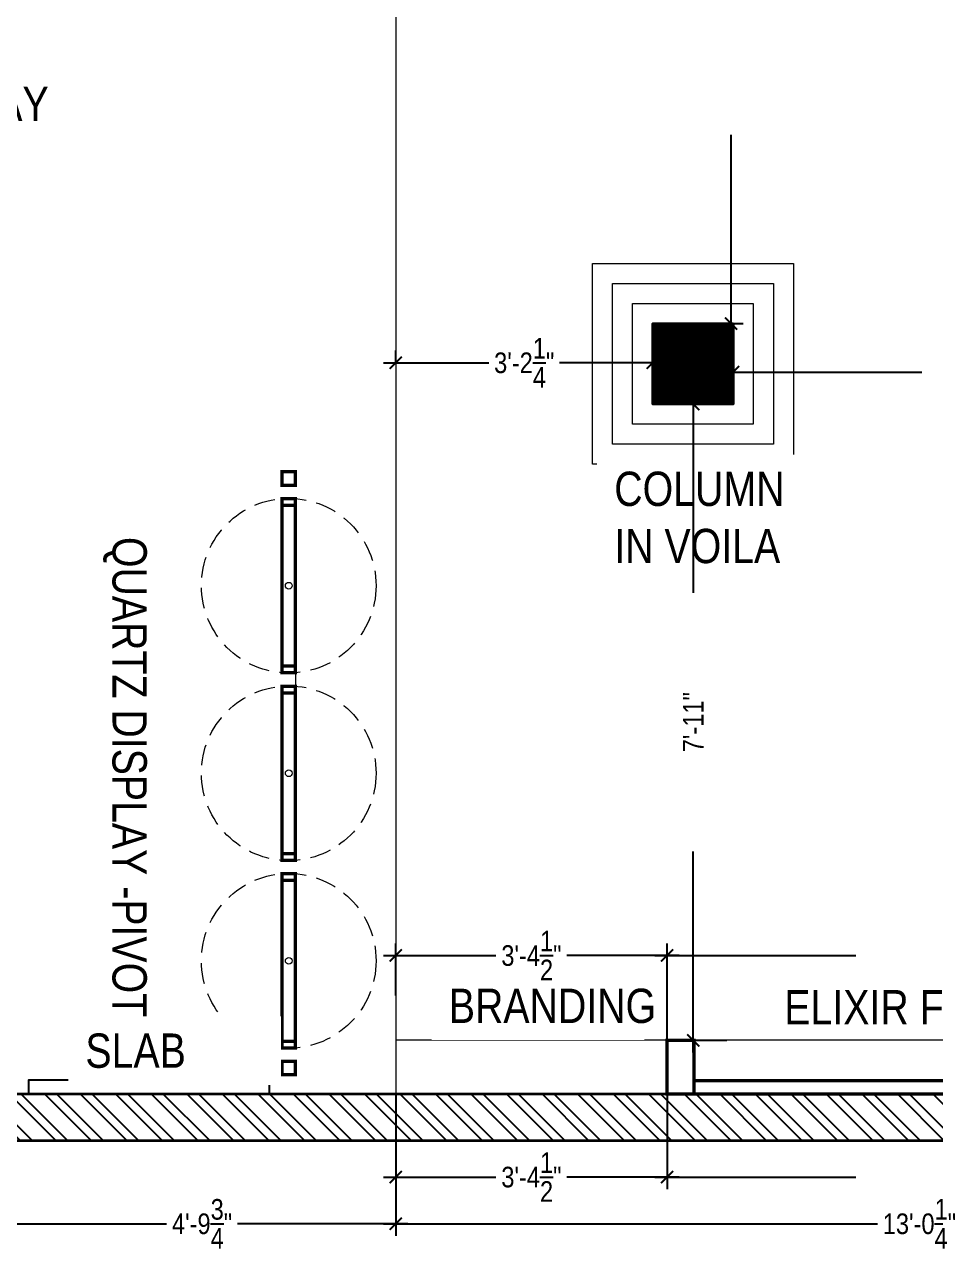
# Model space of a CAD drawing. Header units: inches. Extents: x -109431 to 29005, y -34715 to -1756.
# Drawn here: x -47370.9 to -47234.9, y -10889.7 to -10707 of the extents above; entities that cross this region are included whole.
import ezdxf
from ezdxf.lldxf.tags import DXFTag

# ---------------------------------------------------------------- set-up
doc = ezdxf.new("R2010")
doc.units = ezdxf.units.IN
doc.header["$LTSCALE"] = 0.05
doc.header["$MEASUREMENT"] = 0
doc.header["$PDMODE"] = 3
doc.header["$PDSIZE"] = -4
for name, pattern in [('A2-XREF-115_FURN$0$HIDDEN', [0.375, 0.25, -0.125]), ('ACAD_ISO03W100', [30, 12, -18]), ('CONTINOUS', [0]), ('DASHED2', [0.375, 0.25, -0.125])]:
    doc.linetypes.add(name, pattern=pattern)
doc.layers.get('Defpoints').update_dxf_attribs({"linetype": 'DASHED2'})
for name, color, linetype in [('Civil Dimension - Text', 7, 'Continuous'), ('Column', 6, 'Continuous'), ('Flooring Layout', 7, 'Continuous'), ('text', 4, 'Continuous')]:
    doc.layers.add(name, color=color, linetype=linetype)
for name, color, linetype, lineweight in [('FURNITURE', 1, 'Continuous', 18), ('hatch', 7, 'Continuous', 25), ('WALL', 7, 'Continuous', 35)]:
    doc.layers.add(name, color=color, linetype=linetype, lineweight=lineweight)
doc.styles.add('4MMOF3-8', font='ARIALN.TTF', dxfattribs={"height": 5.12})
doc.styles.add('9-128OF1-4', font='ARIALN.TTF', dxfattribs={"height": 3.0792})
tags = doc.linetypes.add('A2-XREF-115_FURN$0$DASHED', pattern=[0.75, 0.5, -0.25]).pattern_tags.tags
tags[6:7] = [DXFTag(74, 4), DXFTag(75, 0), DXFTag(340, '0'), DXFTag(46, 1.0), DXFTag(50, 0.0), DXFTag(44, 0.0), DXFTag(45, 0.0)]
tags[4:5] = [DXFTag(74, 4), DXFTag(75, 0), DXFTag(340, '0'), DXFTag(46, 1.0), DXFTag(50, 0.0), DXFTag(44, 0.0), DXFTag(45, 0.0)]
doc.dimstyles.new('DIM 1-4', dxfattribs={"dimtxt": 3.0792, "dimasz": 1.82, "dimexe": 1.82, "dimexo": 0, "dimgap": 0.09, "dimtad": 0, "dimzin": 0, "dimdsep": 46, "dimlunit": 4, "dimtxsty": '9-128OF1-4', "dimblk": 'ARCHTICK', "dimcen": 1.8125, "dimdle": 1.82, "dimclrd": 8, "dimclre": 8, "dimadec": 0, "dimazin": 0, "dimtfac": 1, "dimtofl": 0, "dimtmove": 0, "dimatfit": 3, "dimldrblk": 'OPEN90', "dimfxl": 1, "dimtolj": 1, "dimtzin": 0, "dimlwd": -1, "dimarcsym": 0})

# ---------------------------------------------------------------- blocks, each defined once
blk = doc.blocks.new('_ArchTick')
at = {"color": 0, "const_width": 0.15}
blk.add_lwpolyline([(-0.5, -0.5), (0.5, 0.5)], dxfattribs=at)
blk = doc.blocks.new('*D584')
at = {"layer": 'Civil Dimension - Text', "color": 8, "linetype": 'CONTINOUS', "lineweight": -2, "ltscale": 50, "transparency": 16777216}
for p, q in [((-47373.32, -10866.62), (-47373.32, -10887.84)), ((-47315.49, -10866.63), (-47315.49, -10887.84))]:
    blk.add_line(p, q, dxfattribs=at)
at = {"layer": 'Civil Dimension - Text', "color": 8, "linetype": 'CONTINOUS', "ltscale": 50, "transparency": 16777216}
for p, q in [((-47375.14, -10886.02), (-47348.86, -10886.02)), ((-47313.67, -10886.02), (-47339.94, -10886.02))]:
    blk.add_line(p, q, dxfattribs=at)
at = {"layer": 'Defpoints', "color": 0, "ltscale": 50, "transparency": 16777216}
for p in [(-47373.32, -10866.62), (-47315.49, -10866.63), (-47315.49, -10886.02)]:
    blk.add_point(p, dxfattribs=at)
at = {"layer": 'Civil Dimension - Text', "color": 8, "ltscale": 50, "transparency": 16777216, "xscale": 1.82, "yscale": 1.82, "zscale": 1.82, "rotation": 180}
blk.add_blockref('_ArchTick', (-47373.32, -10886.02), dxfattribs=at)
at = {"layer": 'Civil Dimension - Text', "color": 8, "ltscale": 50, "transparency": 16777216, "xscale": 1.82, "yscale": 1.82, "zscale": 1.82}
blk.add_blockref('_ArchTick', (-47315.49, -10886.02), dxfattribs=at)
at = {"layer": 'Civil Dimension - Text', "color": 0, "ltscale": 50, "transparency": 16777216, "insert": (-47344.4, -10886.02), "char_height": 3.0792, "attachment_point": 5, "style": '9-128OF1-4', "bg_fill": 3, "box_fill_scale": 1.25, "bg_fill_color": 256, "bg_fill_true_color": 13158600, "bg_fill_transparency": 0}
blk.add_mtext('\\A1;4\'-9{\\H1x;\\S3/4;}"', dxfattribs=at)
blk = doc.blocks.new('_Open90')
at = {"color": 0, "linetype": 'ByBlock', "lineweight": -2}
for p, q in [((0, 0), (-1, 0)), ((-0.5, 0.5), (0, 0)), ((0, 0), (-0.5, -0.5))]:
    blk.add_line(p, q, dxfattribs=at)
blk = doc.blocks.new('*D585')
at = {"layer": 'Civil Dimension - Text', "color": 8, "linetype": 'CONTINOUS', "lineweight": -2, "ltscale": 50, "transparency": 16777216}
for p, q in [((-47315.49, -10866.63), (-47315.49, -10887.84)), ((-47159.16, -10866.65), (-47159.16, -10887.84))]:
    blk.add_line(p, q, dxfattribs=at)
at = {"layer": 'Civil Dimension - Text', "color": 8, "linetype": 'CONTINOUS', "ltscale": 50, "transparency": 16777216}
for p, q in [((-47317.31, -10886.02), (-47242.6, -10886.02)), ((-47157.34, -10886.02), (-47232.05, -10886.02))]:
    blk.add_line(p, q, dxfattribs=at)
at = {"layer": 'Defpoints', "color": 0, "ltscale": 50, "transparency": 16777216}
for p in [(-47315.49, -10866.63), (-47159.16, -10866.65), (-47159.16, -10886.02)]:
    blk.add_point(p, dxfattribs=at)
at = {"layer": 'Civil Dimension - Text', "color": 8, "ltscale": 50, "transparency": 16777216, "xscale": 1.82, "yscale": 1.82, "zscale": 1.82, "rotation": 180}
blk.add_blockref('_ArchTick', (-47315.49, -10886.02), dxfattribs=at)
at = {"layer": 'Civil Dimension - Text', "color": 8, "ltscale": 50, "transparency": 16777216, "xscale": 1.82, "yscale": 1.82, "zscale": 1.82}
blk.add_blockref('_ArchTick', (-47159.16, -10886.02), dxfattribs=at)
at = {"layer": 'Civil Dimension - Text', "color": 0, "ltscale": 50, "transparency": 16777216, "insert": (-47237.32, -10886.02), "char_height": 3.0792, "attachment_point": 5, "style": '9-128OF1-4', "bg_fill": 3, "box_fill_scale": 1.25, "bg_fill_color": 256, "bg_fill_true_color": 13158600, "bg_fill_transparency": 0}
blk.add_mtext('\\A1;13\'-0{\\H1x;\\S1/4;}"', dxfattribs=at)
blk = doc.blocks.new('*D601')
at = {"layer": 'Defpoints', "color": 0, "ltscale": 50, "transparency": 16777216}
for p in [(-47315.49, -10866.63), (-47274.99, -10866.64), (-47274.99, -10879.05)]:
    blk.add_point(p, dxfattribs=at)
at = {"layer": 'Flooring Layout', "color": 8, "linetype": 'ACAD_ISO03W100', "lineweight": -2, "ltscale": 50, "transparency": 16777216}
for p, q in [((-47315.49, -10866.63), (-47315.49, -10880.87)), ((-47274.99, -10866.64), (-47274.99, -10880.87))]:
    blk.add_line(p, q, dxfattribs=at)
at = {"layer": 'Flooring Layout', "color": 8, "linetype": 'ACAD_ISO03W100', "ltscale": 50, "transparency": 16777216}
for p, q in [((-47317.31, -10879.05), (-47299.61, -10879.05)), ((-47273.17, -10879.05), (-47290.86, -10879.05))]:
    blk.add_line(p, q, dxfattribs=at)
at = {"layer": 'Flooring Layout', "color": 8, "ltscale": 50, "transparency": 16777216, "xscale": 1.82, "yscale": 1.82, "zscale": 1.82, "rotation": 180}
blk.add_blockref('_ArchTick', (-47315.49, -10879.05), dxfattribs=at)
at = {"layer": 'Flooring Layout', "color": 8, "ltscale": 50, "transparency": 16777216, "xscale": 1.82, "yscale": 1.82, "zscale": 1.82}
blk.add_blockref('_ArchTick', (-47274.99, -10879.05), dxfattribs=at)
at = {"layer": 'Flooring Layout', "color": 0, "ltscale": 50, "transparency": 16777216, "insert": (-47295.24, -10879.05), "char_height": 3.0792, "attachment_point": 5, "style": '9-128OF1-4', "bg_fill": 3, "box_fill_scale": 1.25, "bg_fill_color": 256, "bg_fill_true_color": 13158600, "bg_fill_transparency": 0}
blk.add_mtext('\\A1;3\'-4{\\H1x;\\S1/2;}"', dxfattribs=at)
blk = doc.blocks.new('*D602')
at = {"layer": 'Defpoints', "color": 0, "ltscale": 50, "transparency": 16777216}
for p in [(-47274.99, -10866.64), (-47159.16, -10866.65), (-47159.16, -10879.05)]:
    blk.add_point(p, dxfattribs=at)
at = {"layer": 'Flooring Layout', "color": 8, "linetype": 'ACAD_ISO03W100', "lineweight": -2, "ltscale": 50, "transparency": 16777216}
for p, q in [((-47274.99, -10866.64), (-47274.99, -10880.87)), ((-47159.16, -10866.65), (-47159.16, -10880.87))]:
    blk.add_line(p, q, dxfattribs=at)
at = {"layer": 'Flooring Layout', "color": 8, "linetype": 'ACAD_ISO03W100', "ltscale": 50, "transparency": 16777216}
for p, q in [((-47276.81, -10879.05), (-47221.48, -10879.05)), ((-47157.34, -10879.05), (-47212.66, -10879.05))]:
    blk.add_line(p, q, dxfattribs=at)
at = {"layer": 'Flooring Layout', "color": 8, "ltscale": 50, "transparency": 16777216, "xscale": 1.82, "yscale": 1.82, "zscale": 1.82, "rotation": 180}
blk.add_blockref('_ArchTick', (-47274.99, -10879.05), dxfattribs=at)
at = {"layer": 'Flooring Layout', "color": 8, "ltscale": 50, "transparency": 16777216, "xscale": 1.82, "yscale": 1.82, "zscale": 1.82}
blk.add_blockref('_ArchTick', (-47159.16, -10879.05), dxfattribs=at)
at = {"layer": 'Flooring Layout', "color": 0, "ltscale": 50, "transparency": 16777216, "insert": (-47217.07, -10879.05), "char_height": 3.0792, "attachment_point": 5, "style": '9-128OF1-4', "bg_fill": 3, "box_fill_scale": 1.25, "bg_fill_color": 256, "bg_fill_true_color": 13158600, "bg_fill_transparency": 0}
blk.add_mtext('\\A1;9\'-7{\\H1x;\\S3/4;}"', dxfattribs=at)
blk = doc.blocks.new('*D561')
at = {"layer": 'Defpoints', "color": 0, "ltscale": 50, "transparency": 16777216}
for p in [(-47166.99, -10845.98), (-47274.99, -10858.65), (-47166.99, -10858.65)]:
    blk.add_point(p, dxfattribs=at)
at = {"layer": 'Flooring Layout', "color": 8, "linetype": 'ACAD_ISO03W100', "lineweight": -2, "ltscale": 50, "transparency": 16777216}
for p, q in [((-47274.99, -10858.65), (-47274.99, -10844.16)), ((-47166.99, -10858.65), (-47166.99, -10844.16))]:
    blk.add_line(p, q, dxfattribs=at)
at = {"layer": 'Flooring Layout', "color": 8, "linetype": 'ACAD_ISO03W100', "ltscale": 50, "transparency": 16777216}
for p, q in [((-47276.81, -10845.98), (-47222.24, -10845.98)), ((-47165.17, -10845.98), (-47219.73, -10845.98))]:
    blk.add_line(p, q, dxfattribs=at)
at = {"layer": 'Flooring Layout', "color": 8, "ltscale": 50, "transparency": 16777216, "xscale": 1.82, "yscale": 1.82, "zscale": 1.82, "rotation": 180}
blk.add_blockref('_ArchTick', (-47274.99, -10845.98), dxfattribs=at)
at = {"layer": 'Flooring Layout', "color": 8, "ltscale": 50, "transparency": 16777216, "xscale": 1.82, "yscale": 1.82, "zscale": 1.82}
blk.add_blockref('_ArchTick', (-47166.99, -10845.98), dxfattribs=at)
at = {"layer": 'Flooring Layout', "color": 0, "ltscale": 50, "transparency": 16777216, "insert": (-47220.99, -10845.98), "char_height": 3.079, "attachment_point": 5, "style": '9-128OF1-4', "bg_fill": 3, "box_fill_scale": 1.25, "bg_fill_color": 256, "bg_fill_true_color": 13158600, "bg_fill_transparency": 0}
blk.add_mtext("\\A1;9'", dxfattribs=at)
blk = doc.blocks.new('*D562')
at = {"layer": 'Defpoints', "color": 0, "ltscale": 50, "transparency": 16777216}
for p in [(-47315.49, -10845.98), (-47315.49, -10851.93), (-47274.99, -10858.65)]:
    blk.add_point(p, dxfattribs=at)
at = {"layer": 'Flooring Layout', "color": 8, "linetype": 'ACAD_ISO03W100', "lineweight": -2, "ltscale": 50, "transparency": 16777216}
for p, q in [((-47315.49, -10851.93), (-47315.49, -10844.16)), ((-47274.99, -10858.65), (-47274.99, -10844.16))]:
    blk.add_line(p, q, dxfattribs=at)
at = {"layer": 'Flooring Layout', "color": 8, "linetype": 'ACAD_ISO03W100', "ltscale": 50, "transparency": 16777216}
for p, q in [((-47317.31, -10845.98), (-47299.61, -10845.98)), ((-47273.17, -10845.98), (-47290.86, -10845.98))]:
    blk.add_line(p, q, dxfattribs=at)
at = {"layer": 'Flooring Layout', "color": 8, "ltscale": 50, "transparency": 16777216, "xscale": 1.82, "yscale": 1.82, "zscale": 1.82, "rotation": 180}
blk.add_blockref('_ArchTick', (-47315.49, -10845.98), dxfattribs=at)
at = {"layer": 'Flooring Layout', "color": 8, "ltscale": 50, "transparency": 16777216, "xscale": 1.82, "yscale": 1.82, "zscale": 1.82}
blk.add_blockref('_ArchTick', (-47274.99, -10845.98), dxfattribs=at)
at = {"layer": 'Flooring Layout', "color": 0, "ltscale": 50, "transparency": 16777216, "insert": (-47295.24, -10845.98), "char_height": 3.0792, "attachment_point": 5, "style": '9-128OF1-4', "bg_fill": 3, "box_fill_scale": 1.25, "bg_fill_color": 256, "bg_fill_true_color": 13158600, "bg_fill_transparency": 0}
blk.add_mtext('\\A1;3\'-4{\\H1x;\\S1/2;}"', dxfattribs=at)
blk = doc.blocks.new('*D606')
at = {"layer": 'Defpoints', "color": 0, "ltscale": 50, "transparency": 16777216}
for p in [(-47271.13, -10763.66), (-47271.09, -10858.64), (-47266.06, -10858.64)]:
    blk.add_point(p, dxfattribs=at)
at = {"layer": 'Flooring Layout', "color": 8, "linetype": 'ACAD_ISO03W100', "ltscale": 50, "transparency": 16777216}
for p, q in [((-47271.09, -10761.84), (-47271.09, -10806.73)), ((-47271.09, -10860.46), (-47271.09, -10815.57))]:
    blk.add_line(p, q, dxfattribs=at)
at = {"layer": 'Flooring Layout', "color": 8, "linetype": 'ACAD_ISO03W100', "lineweight": -2, "ltscale": 50, "transparency": 16777216}
for p, q in [((-47271.13, -10763.66), (-47269.27, -10763.66)), ((-47266.06, -10858.64), (-47272.91, -10858.64))]:
    blk.add_line(p, q, dxfattribs=at)
at = {"layer": 'Flooring Layout', "color": 8, "ltscale": 50, "transparency": 16777216, "xscale": 1.82, "yscale": 1.82, "zscale": 1.82}
for p, rotation in [((-47271.09, -10763.66), 90), ((-47271.09, -10858.64), 270)]:
    blk.add_blockref('_ArchTick', p, dxfattribs=dict(at, rotation=rotation))
at = {"layer": 'Flooring Layout', "color": 0, "ltscale": 50, "transparency": 16777216, "insert": (-47271.09, -10811.15), "char_height": 3.079, "attachment_point": 5, "rotation": 90, "style": '9-128OF1-4', "bg_fill": 3, "box_fill_scale": 1.25, "bg_fill_color": 256, "bg_fill_true_color": 13158600, "bg_fill_transparency": 0}
blk.add_mtext('\\A1;7\'-11"', dxfattribs=at)
blk = doc.blocks.new('*D607')
at = {"layer": 'Defpoints', "color": 0, "ltscale": 50, "transparency": 16777216}
for p in [(-47315.49, -10757.5), (-47315.49, -10757.66), (-47277.13, -10757.66)]:
    blk.add_point(p, dxfattribs=at)
at = {"layer": 'Flooring Layout', "color": 8, "linetype": 'ACAD_ISO03W100', "lineweight": -2, "ltscale": 50, "transparency": 16777216}
for p, q in [((-47315.49, -10757.66), (-47315.49, -10755.68)), ((-47277.13, -10757.66), (-47277.13, -10755.68))]:
    blk.add_line(p, q, dxfattribs=at)
at = {"layer": 'Flooring Layout', "color": 8, "linetype": 'ACAD_ISO03W100', "ltscale": 50, "transparency": 16777216}
for p, q in [((-47317.31, -10757.5), (-47300.72, -10757.5)), ((-47275.31, -10757.5), (-47291.9, -10757.5))]:
    blk.add_line(p, q, dxfattribs=at)
at = {"layer": 'Flooring Layout', "color": 8, "ltscale": 50, "transparency": 16777216, "xscale": 1.82, "yscale": 1.82, "zscale": 1.82, "rotation": 180}
blk.add_blockref('_ArchTick', (-47315.49, -10757.5), dxfattribs=at)
at = {"layer": 'Flooring Layout', "color": 8, "ltscale": 50, "transparency": 16777216, "xscale": 1.82, "yscale": 1.82, "zscale": 1.82}
blk.add_blockref('_ArchTick', (-47277.13, -10757.5), dxfattribs=at)
at = {"layer": 'Flooring Layout', "color": 0, "ltscale": 50, "transparency": 16777216, "insert": (-47296.31, -10757.5), "char_height": 3.0792, "attachment_point": 5, "style": '9-128OF1-4', "bg_fill": 3, "box_fill_scale": 1.25, "bg_fill_color": 256, "bg_fill_true_color": 13158600, "bg_fill_transparency": 0}
blk.add_mtext('\\A1;3\'-2{\\H1x;\\S1/4;}"', dxfattribs=at)
blk = doc.blocks.new('*D608')
at = {"layer": 'Defpoints', "color": 0, "ltscale": 50, "transparency": 16777216}
for p in [(-47266.61, -10647.48), (-47265.44, -10647.48), (-47271.13, -10751.66)]:
    blk.add_point(p, dxfattribs=at)
at = {"layer": 'Flooring Layout', "color": 8, "linetype": 'ACAD_ISO03W100', "ltscale": 50, "transparency": 16777216}
for p, q in [((-47265.44, -10645.66), (-47265.44, -10695.16)), ((-47265.44, -10753.48), (-47265.44, -10703.98))]:
    blk.add_line(p, q, dxfattribs=at)
at = {"layer": 'Flooring Layout', "color": 8, "linetype": 'ACAD_ISO03W100', "lineweight": -2, "ltscale": 50, "transparency": 16777216}
for p, q in [((-47266.61, -10647.48), (-47263.62, -10647.48)), ((-47271.13, -10751.66), (-47263.62, -10751.66))]:
    blk.add_line(p, q, dxfattribs=at)
at = {"layer": 'Flooring Layout', "color": 8, "ltscale": 50, "transparency": 16777216, "xscale": 1.82, "yscale": 1.82, "zscale": 1.82}
for p, rotation in [((-47265.44, -10647.48), 90), ((-47265.44, -10751.66), 270)]:
    blk.add_blockref('_ArchTick', p, dxfattribs=dict(at, rotation=rotation))
at = {"layer": 'Flooring Layout', "color": 0, "ltscale": 50, "transparency": 16777216, "insert": (-47265.44, -10699.57), "char_height": 3.0792, "attachment_point": 5, "rotation": 90, "style": '9-128OF1-4', "bg_fill": 3, "box_fill_scale": 1.25, "bg_fill_color": 256, "bg_fill_true_color": 13158600, "bg_fill_transparency": 0}
blk.add_mtext('\\A1;8\'-8{\\H1x;\\S1/4;}"', dxfattribs=at)
blk = doc.blocks.new('*D609')
at = {"layer": 'Defpoints', "color": 0, "ltscale": 50, "transparency": 16777216}
for p in [(-47159.16, -10753.07), (-47265.13, -10756.4), (-47159.16, -10758.9)]:
    blk.add_point(p, dxfattribs=at)
at = {"layer": 'Flooring Layout', "color": 8, "linetype": 'ACAD_ISO03W100', "lineweight": -2, "ltscale": 50, "transparency": 16777216}
for p, q in [((-47159.16, -10753.07), (-47159.16, -10760.72)), ((-47265.13, -10756.4), (-47265.13, -10760.72))]:
    blk.add_line(p, q, dxfattribs=at)
at = {"layer": 'Flooring Layout', "color": 8, "linetype": 'ACAD_ISO03W100', "ltscale": 50, "transparency": 16777216}
for p, q in [((-47266.95, -10758.9), (-47216.57, -10758.9)), ((-47157.34, -10758.9), (-47207.71, -10758.9))]:
    blk.add_line(p, q, dxfattribs=at)
at = {"layer": 'Flooring Layout', "color": 8, "ltscale": 50, "transparency": 16777216, "xscale": 1.82, "yscale": 1.82, "zscale": 1.82, "rotation": 180}
blk.add_blockref('_ArchTick', (-47265.13, -10758.9), dxfattribs=at)
at = {"layer": 'Flooring Layout', "color": 8, "ltscale": 50, "transparency": 16777216, "xscale": 1.82, "yscale": 1.82, "zscale": 1.82}
blk.add_blockref('_ArchTick', (-47159.16, -10758.9), dxfattribs=at)
at = {"layer": 'Flooring Layout', "color": 0, "ltscale": 50, "transparency": 16777216, "insert": (-47212.14, -10758.9), "char_height": 3.079, "attachment_point": 5, "style": '9-128OF1-4', "bg_fill": 3, "box_fill_scale": 1.25, "bg_fill_color": 256, "bg_fill_true_color": 13158600, "bg_fill_transparency": 0}
blk.add_mtext('\\A1;8\'-10"', dxfattribs=at)

msp = doc.modelspace()

# ---------------------------------------------------------------- hatches: boundary and pattern name
at = {"layer": 'Column', "ltscale": 0.25}
h = msp.add_hatch(dxfattribs=at)
h.set_pattern_fill('ANSI31', color=1, angle=270)
h.set_pattern_definition([(315, (7099.79199, 1354.28773), (0.08838834765, 0.08838834765), [])])
h.paths.add_polyline_path([(-47269.42614, -10763.65672), (-47269.42614, -10751.65672), (-47277.12662, -10751.65672), (-47277.12662, -10763.65672)])
h.paths.add_polyline_path([(-47265.12662, -10763.65672), (-47265.12662, -10752.65672), (-47269.42614, -10752.65672), (-47269.42614, -10763.65672)])
h.paths.add_polyline_path([(-47265.12662, -10752.65672), (-47265.12662, -10751.65672), (-47269.42614, -10751.65672), (-47269.42614, -10752.65672)])
at = {"layer": 'hatch', "ltscale": 0.25}
h = msp.add_hatch(dxfattribs=at)
h.set_pattern_fill('ANSI32', color=8, scale=10, angle=270)
h.set_pattern_definition([(315, (-43352.8705, 73658.705), (2.65165043, 2.65165043), []), (315, (-43352.8705, 73656.937), (2.65165043, 2.65165043), [])])
h.paths.add_polyline_path([(-47132.12662, -10636.65672), (-47132.12662, -10866.65672), (-47560.92335, -10866.59543), (-47560.92335, -10873.59543), (-47122.12662, -10873.59543), (-47122.12662, -10604.59543), (-47304.90416, -10604.59543), (-47304.90416, -10614.59543), (-47280.92292, -10614.59543), (-47269.42292, -10614.59543), (-47269.42292, -10625.59543), (-47170.62662, -10633.55496), (-47159.12662, -10634.48146)])
h.paths.add_polyline_path([(-47159.54107, -10633.45076), (-47159.54107, -10640.54217), (-47151.29823, -10640.54217), (-47151.29823, -10633.45076)], flags=24)

# ---------------------------------------------------------------- linework, layer by layer
at = {"layer": 'FURNITURE', "linetype": 'A2-XREF-115_FURN$0$DASHED', "ltscale": 250}
msp.add_line((-47315.48767, -10660.9277), (-47315.48767, -10866.63051), dxfattribs=at)
at = {"layer": 'FURNITURE', "ltscale": 50}
for p, q in [((-47330.462, -10803.7742), (-47330.462, -10805.7742)), ((-47159.15981, -10858.6363), (-47315.48767, -10858.6363))]:
    msp.add_line(p, q, dxfattribs=at)
for points in [[(-47286.12662, -10742.65672), (-47256.12662, -10742.65672), (-47256.12662, -10772.65672), (-47286.12662, -10772.65672)], [(-47283.12662, -10745.65672), (-47259.12662, -10745.65672), (-47259.12662, -10769.65672), (-47283.12662, -10769.65672)], [(-47280.12662, -10748.65672), (-47262.12662, -10748.65672), (-47262.12662, -10766.65672), (-47280.12662, -10766.65672)], [(-47277.12662, -10751.65672), (-47265.12662, -10751.65672), (-47265.12662, -10763.65672), (-47277.12662, -10763.65672)]]:
    msp.add_lwpolyline(points, close=True, dxfattribs=at)
at = {"layer": 'FURNITURE', "ltscale": 50, "const_width": 0.5}
for points in [[(-47330.462, -10773.7742), (-47330.462, -10775.7742), (-47332.462, -10775.7742), (-47332.462, -10773.7742), (-47330.462, -10773.7742)], [(-47330.462, -10778.7742), (-47330.462, -10777.7742), (-47332.462, -10777.7742), (-47332.462, -10778.7742), (-47330.462, -10778.7742)], [(-47330.462, -10802.7742), (-47330.462, -10803.7742), (-47332.462, -10803.7742), (-47332.462, -10802.7742), (-47330.462, -10802.7742)], [(-47330.462, -10806.7742), (-47330.462, -10805.7742), (-47332.462, -10805.7742), (-47332.462, -10806.7742), (-47330.462, -10806.7742)], [(-47330.462, -10830.7742), (-47330.462, -10831.7742), (-47332.462, -10831.7742), (-47332.462, -10830.7742), (-47330.462, -10830.7742)], [(-47330.462, -10834.7742), (-47330.462, -10833.7742), (-47332.462, -10833.7742), (-47332.462, -10834.7742), (-47330.462, -10834.7742)], [(-47330.462, -10858.7742), (-47330.462, -10859.7742), (-47332.462, -10859.7742), (-47332.462, -10858.7742), (-47330.462, -10858.7742)], [(-47270.9866, -10866.6363), (-47274.9866, -10866.6363), (-47274.9866, -10858.6363), (-47270.9866, -10858.6363), (-47270.9866, -10866.6363)], [(-47330.462, -10863.7742), (-47330.462, -10861.7742), (-47332.462, -10861.7742), (-47332.462, -10863.7742), (-47330.462, -10863.7742)], [(-47222.9866, -10866.6363), (-47270.9866, -10866.6363), (-47270.9866, -10864.6363), (-47222.9866, -10864.6363), (-47222.9866, -10866.6363)]]:
    msp.add_lwpolyline(points, dxfattribs=at)
for points in [[(-47330.462, -10778.7742), (-47330.462, -10802.7742), (-47332.462, -10802.7742), (-47332.462, -10778.7742)], [(-47330.462, -10806.7742), (-47330.462, -10830.7742), (-47332.462, -10830.7742), (-47332.462, -10806.7742)], [(-47330.462, -10858.7742), (-47330.462, -10834.7742), (-47332.462, -10834.7742), (-47332.462, -10858.7742)]]:
    msp.add_lwpolyline(points, close=True, dxfattribs=at)
at = {"layer": 'FURNITURE', "color": 252, "linetype": 'A2-XREF-115_FURN$0$HIDDEN', "ltscale": 250, "true_color": 0x939598}
for centre in [(-47331.462, -10790.7742), (-47331.462, -10818.7742), (-47331.462, -10846.7742)]:
    msp.add_circle(centre, 13.0384, dxfattribs=at)
at = {"layer": 'FURNITURE', "ltscale": 50}
for centre in [(-47331.462, -10790.7742), (-47331.462, -10818.7742), (-47331.462, -10846.7742)]:
    msp.add_circle(centre, 0.5, dxfattribs=at)
at = {"layer": 'WALL', "ltscale": 0.25}
for p, q in [((-47560.92292, -10866.59543), (-47132.12662, -10866.65672)), ((-47743.42292, -10873.59543), (-47122.12662, -10873.59543))]:
    msp.add_line(p, q, dxfattribs=at)
msp.add_lwpolyline([(-47265.12662, -10751.65672), (-47265.12662, -10763.65672), (-47277.12662, -10763.65672), (-47277.12662, -10751.65672)], close=True, dxfattribs=at)

# ---------------------------------------------------------------- texts
at = {"layer": 'text', "ltscale": 50, "char_height": 5.12, "attachment_point": 4, "style": '4MMOF3-8'}
for s, insert in [('CASSETTE- QUARTZ DISPLAY', (-47452.33786, -10719.56889)), ('ELIXIR FULL SLAB- DISPLAY', (-47257.49421, -10853.73245))]:
    msp.add_mtext_dynamic_manual_height_columns(s, width=127.679357, gutter_width=15.396, heights=[0], dxfattribs=dict(at, insert=insert))
at = {"layer": 'text', "ltscale": 50, "insert": (-47355.91264, -10781.86598), "char_height": 5.12, "attachment_point": 4, "rotation": 270, "style": '4MMOF3-8'}
msp.add_mtext_dynamic_manual_height_columns(' QUARTZ DISPLAY -PIVOT', width=127.679357, gutter_width=15.396, heights=[0], dxfattribs=at)

# ---------------------------------------------------------------- next in the draw order: texts
at = {"layer": 'text', "ltscale": 50, "char_height": 5.12, "attachment_point": 4, "style": '4MMOF3-8', "bg_fill": 2}
for s, width, insert in [('COLUMN \\PIN VOILA', 44.5239057, (-47282.87229, -10780.61692)), ('BRANDING', 26.6168326, (-47307.56913, -10853.52661))]:
    msp.add_mtext_dynamic_manual_height_columns(s, width=width, gutter_width=15.396, heights=[26.39219], dxfattribs=dict(at, insert=insert))

# ---------------------------------------------------------------- next in the draw order: dimensions: what is measured, and where the dimension line sits
at = {"layer": 'Civil Dimension - Text', "ltscale": 50}
dim = msp.add_linear_dim(base=(-47315.48767, -10886.0193), p1=(-47373.31672, -10866.62224), p2=(-47315.48767, -10866.63051), dimstyle='DIM 1-4', override={"dimtmove": 1, "dimfxl": 0.1875, "dimtfill": 1, "dimarcsym": 1}, dxfattribs=at)
dim.commit()
dim.dimension.update_dxf_attribs({"geometry": '*D584', "text_midpoint": (-47344.40219, -10886.0193)})
at = {"layer": 'Flooring Layout', "ltscale": 50}
dim = msp.add_linear_dim(base=(-47265.43699, -10647.4814), p1=(-47271.12662, -10751.65672), p2=(-47266.60832, -10647.4814), angle=90, dimstyle='DIM 1-4', override={"dimtmove": 1, "dimfxl": 0.1875, "dimtfill": 1, "dimarcsym": 1}, dxfattribs=at)
dim.commit()
dim.dimension.update_dxf_attribs({"geometry": '*D608', "text_midpoint": (-47265.43699, -10699.56906)})
dim = msp.add_linear_dim(base=(-47315.48767, -10757.50121), p1=(-47277.12662, -10757.65672), p2=(-47315.48767, -10757.65672), dimstyle='DIM 1-4', override={"dimtmove": 1, "dimfxl": 0.1875, "dimtfill": 1, "dimarcsym": 1}, dxfattribs=at)
dim.commit()
dim.dimension.update_dxf_attribs({"geometry": '*D607', "text_midpoint": (-47296.30715, -10757.50121)})

# ---------------------------------------------------------------- next in the draw order: linework, layer by layer
msp.add_lwpolyline([(-47370.31672, -10866.60681), (-47334.31672, -10866.60681), (-47334.31672, -10864.60681), (-47370.31672, -10864.60681)], close=True, dxfattribs=at)

# ---------------------------------------------------------------- next in the draw order: dimensions: what is measured, and where the dimension line sits
at = {"layer": 'Civil Dimension - Text', "ltscale": 50}
dim = msp.add_linear_dim(base=(-47159.15981, -10886.0193), p1=(-47315.48767, -10866.63051), p2=(-47159.15981, -10866.65285), dimstyle='DIM 1-4', override={"dimtmove": 1, "dimfxl": 0.1875, "dimtfill": 1, "dimarcsym": 1}, dxfattribs=at)
dim.commit()
dim.dimension.update_dxf_attribs({"geometry": '*D585', "text_midpoint": (-47237.32374, -10886.0193)})
at = {"layer": 'Flooring Layout', "ltscale": 50}
dim = msp.add_linear_dim(base=(-47166.98588, -10845.9772), p1=(-47274.98588, -10858.65024), p2=(-47166.98588, -10858.65024), dimstyle='DIM 1-4', override={"dimfxl": 0.1875, "dimtfill": 1, "dimarcsym": 1}, dxfattribs=at)
dim.commit()
dim.dimension.update_dxf_attribs({"geometry": '*D561', "text_midpoint": (-47220.98588, -10845.9772)})

# ---------------------------------------------------------------- next in the draw order: texts
at = {"layer": 'text', "ltscale": 50, "insert": (-47361.81223, -10860.21324), "char_height": 5.12, "attachment_point": 4, "style": '4MMOF3-8', "bg_fill": 2}
msp.add_mtext_dynamic_manual_height_columns('SLAB', width=26.6168326, gutter_width=15.396, heights=[26.39219], dxfattribs=at)

# ---------------------------------------------------------------- next in the draw order: dimensions: what is measured, and where the dimension line sits
at = {"layer": 'Flooring Layout', "ltscale": 50}
for base, p1, p2, override, picture, middle in [((-47315.48767, -10845.9772), (-47274.98588, -10858.65024), (-47315.48767, -10851.92709), {"dimtmove": 1, "dimfxl": 0.1875, "dimtfill": 1, "dimarcsym": 1}, '*D562', (-47295.23678, -10845.9772)), ((-47274.9866, -10879.05406), (-47315.48767, -10866.63051), (-47274.9866, -10866.6363), {"dimfxl": 0.1875, "dimtfill": 1, "dimarcsym": 1}, '*D601', (-47295.23713, -10879.05406))]:
    dim = msp.add_linear_dim(base=base, p1=p1, p2=p2, dimstyle='DIM 1-4', override=override, dxfattribs=at)
    dim.commit()
    dim.dimension.update_dxf_attribs({"geometry": picture, "text_midpoint": middle})

# ---------------------------------------------------------------- next in the draw order: dimensions: what is measured, and where the dimension line sits
dim = msp.add_linear_dim(base=(-47271.09126, -10858.6363), p1=(-47271.12662, -10763.65672), p2=(-47266.0612, -10858.6363), angle=90, dimstyle='DIM 1-4', override={"dimfxl": 0.1875, "dimtfill": 1, "dimarcsym": 1}, dxfattribs=at)
dim.commit()
dim.dimension.update_dxf_attribs({"geometry": '*D606', "text_midpoint": (-47271.09126, -10811.14651)})
dim = msp.add_linear_dim(base=(-47159.15981, -10879.05406), p1=(-47274.9866, -10866.6363), p2=(-47159.15981, -10866.65285), dimstyle='DIM 1-4', override={"dimtmove": 1, "dimfxl": 0.1875, "dimtfill": 1, "dimarcsym": 1}, dxfattribs=at)
dim.commit()
dim.dimension.update_dxf_attribs({"geometry": '*D602', "text_midpoint": (-47217.0732, -10879.05406)})

# ---------------------------------------------------------------- next in the draw order: dimensions: what is measured, and where the dimension line sits
dim = msp.add_linear_dim(base=(-47159.15981, -10758.90313), p1=(-47265.12662, -10756.4034), p2=(-47159.15981, -10753.06582), dimstyle='DIM 1-4', override={"dimfxl": 0.1875, "dimtfill": 1, "dimarcsym": 1}, dxfattribs=at)
dim.commit()
dim.dimension.update_dxf_attribs({"geometry": '*D609', "text_midpoint": (-47212.14322, -10758.90313)})

doc.saveas('drawing.dxf')
